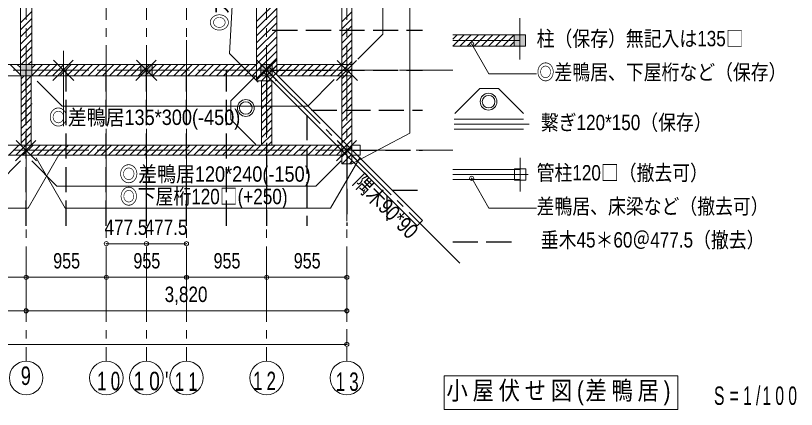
# Model space of a CAD drawing. Units: millimetres at full size, sheet at 1:100. Extents: x -20206 to -461, y -13906 to 13689.
# Drawn here: x -10177 to -877, y -13906 to -9210 of the extents above; entities that cross this region are included whole.
import ezdxf
from ezdxf.enums import TextEntityAlignment as Align

# ---------------------------------------------------------------- set-up
doc = ezdxf.new("R2010")
doc.units = ezdxf.units.MM
doc.header["$LTSCALE"] = 100
doc.header["$PDMODE"] = 32
doc.header["$PDSIZE"] = 50
for name, pattern in [('CHAIN2', [12, 9, -1, 1, -1]), ('DASHED1', [1.8, 1.2, -0.6]), ('DASHED3', [4, 3, -1])]:
    doc.linetypes.add(name, pattern=pattern)
for name, color, linetype, lineweight in [('1-0_通り心', 253, 'CHAIN2', 9), ('1-1_構造・躯体', 7, 'Continuous', 18), ('1-3_仕上げ', 3, 'DASHED3', 25), ('1-4_見え掛り', 5, 'Continuous', 15), ('1-B_予備', 4, 'Continuous', 9), ('1-C_ハッチ', 253, 'Continuous', 9), ('1-D_寸法', 4, 'Continuous', 9), ('1-E_文字', 3, 'Continuous', 9), ('1-F_補助線', 3, 'Continuous', 9)]:
    doc.layers.add(name, color=color, linetype=linetype, lineweight=lineweight)
doc.styles.add('ＭＳ Ｐゴシック', font='')
doc.styles.get('ＭＳ Ｐゴシック').set_extended_font_data('MS PGothic')

# ---------------------------------------------------------------- blocks, each defined once
blk = doc.blocks.new('9')
at = {"layer": '1-E_文字', "color": 4}
blk.add_circle((1.4, 43.1), 200, dxfattribs=at)
at = {"layer": '1-E_文字', "style": 'ＭＳ Ｐゴシック', "width": 0.75}
blk.add_text('9', height=219.9, dxfattribs=at).set_placement((-62.6, -106.9), align=Align.BOTTOM_LEFT)
blk = doc.blocks.new('10')
at = {"layer": '1-E_文字', "color": 4}
blk.add_circle((-6.1, 43.1), 200, dxfattribs=at)
at = {"layer": '1-E_文字', "insert": (-115.1, -106.9), "char_height": 219.9, "attachment_point": 7, "style": 'ＭＳ Ｐゴシック'}
blk.add_mtext('\\T1.44;\\W0.7;10', dxfattribs=at)
blk = doc.blocks.new("10'")
at = {"layer": '1-E_文字', "color": 4}
blk.add_circle((1.3, 7.4), 200, dxfattribs=at)
at = {"layer": '1-E_文字', "insert": (-152.7, -142.6), "char_height": 219.9, "attachment_point": 7, "style": 'ＭＳ Ｐゴシック'}
blk.add_mtext("\\T1.46;\\W0.8;10'", dxfattribs=at)
blk = doc.blocks.new('11s')
at = {"layer": '1-F_補助線', "color": 4}
blk.add_circle((2.9, 154.1), 200, dxfattribs=at)
at = {"layer": '1-F_補助線', "insert": (-137.5, 0), "char_height": 219.9, "attachment_point": 7, "style": 'ＭＳ Ｐゴシック'}
blk.add_mtext('\\T1.44;\\W0.7;11', dxfattribs=at)
blk = doc.blocks.new('12')
at = {"layer": '1-E_文字', "color": 4}
blk.add_circle((7.3, 42.1), 200, dxfattribs=at)
at = {"layer": '1-E_文字', "insert": (-155.3, -104), "char_height": 219.9, "attachment_point": 7, "style": 'ＭＳ Ｐゴシック'}
blk.add_mtext('\\T1.44;\\W0.7;12', dxfattribs=at)
blk = doc.blocks.new('13')
at = {"layer": '1-E_文字', "color": 4}
blk.add_circle((-0.2, 45.1), 200, dxfattribs=at)
at = {"layer": '1-E_文字', "insert": (-132.8, -113.1), "char_height": 219.9, "attachment_point": 7, "style": 'ＭＳ Ｐゴシック'}
blk.add_mtext('\\T1.44;\\W0.7;13', dxfattribs=at)

msp = doc.modelspace()

# ---------------------------------------------------------------- linework, layer by layer
at = {"layer": '1-0_通り心'}
for p, q in [((-10051.7, -1161.4), (-10051.7, -13330)), ((-9096.7, -1161.4), (-9096.7, -13330)), ((-8619.2, -1161.4), (-8619.2, -13330)), ((-8141.7, -1161.4), (-8141.7, -13330)), ((-7186.7, -1161.4), (-7186.7, -13330)), ((-6231.7, -1161.4), (-6231.7, -13330)), ((-4170.9, -9734.2), (-4170.9, -9240.6)), ((-4170.9, -9734.2), (-4170.9, -9240.6)), ((-9608, -10528.7), (-9608, -9560.7)), ((-8141.7, -9502.3), (-8141.7, -10495.3)), ((-4970.9, -9505.5), (-4170.9, -9505.5)), ((-4970.9, -9505.5), (-4170.9, -9505.5)), ((-19806.3, -9860.5), (-4970.9, -9860.5)), ((-7186.7, -9860.5), (-4884.4, -12162.8)), ((-4059.2, -10505.5), (-4954.2, -10505.5)), ((-19806.3, -10815.5), (-4970.9, -10815.5)), ((-4167.9, -10905.5), (-4167.9, -11305.5)), ((-4970.9, -11105.5), (-3970.9, -11105.5))]:
    msp.add_line(p, q, dxfattribs=at)
at = {"layer": '1-1_構造・躯体', "color": 6, "lineweight": 20}
for p, q in [((-7254.2, -9929.3), (-7254.2, -9793)), ((-7119.2, -9793), (-7254.2, -9793)), ((-7119.2, -9794.3), (-7254.2, -9794.3)), ((-7119.2, -9929.3), (-7119.2, -9793)), ((-7254.2, -9928), (-7119.2, -9928)), ((-7254.2, -9929.3), (-7119.2, -9929.3)), ((-4235.4, -11038), (-4235.4, -11173)), ((-4100.4, -11038), (-4235.4, -11038))]:
    msp.add_line(p, q, dxfattribs=at)
at = {"layer": '1-1_構造・躯体'}
msp.add_lwpolyline([(-4103.4, -9438), (-4238.4, -9438), (-4238.4, -9573), (-4103.4, -9573)], close=True, dxfattribs=at)
at = {"layer": '1-1_構造・躯体', "color": 6, "lineweight": 20}
for points in [[(-10119.9, -9929.3), (-9984.9, -9929.3), (-9984.9, -9794.3), (-10119.9, -9794.3)], [(-8686.7, -9928), (-8551.7, -9928), (-8551.7, -9793), (-8686.7, -9793)], [(-8686.1, -9929.3), (-8551.1, -9929.3), (-8551.1, -9794.3), (-8686.1, -9794.3)]]:
    msp.add_lwpolyline(points, close=True, dxfattribs=at)
msp.add_lwpolyline([(-4235.4, -11173), (-4100.4, -11173), (-4100.4, -11038)], dxfattribs=at)
at = {"layer": '1-3_仕上げ'}
for p, q in [((-7119.9, -9383), (-5331.7, -9383)), ((-10051.7, -11715.5), (-10051.7, -9860.5)), ((-9574.2, -11715.5), (-9574.2, -9860.5)), ((-9096.7, -11715.5), (-9096.7, -9860.5)), ((-8619.2, -11715.5), (-8619.2, -9860.5)), ((-8141.7, -11715.5), (-8141.7, -9860.5)), ((-7664.2, -11715.5), (-7664.2, -9860.5)), ((-7186.7, -9927.3), (-7186.7, -11715.5)), ((-7119.9, -9860.5), (-5331.7, -9860.5)), ((-6709.2, -10396.3), (-6709.2, -11715.5)), ((-6650.9, -10338), (-5331.7, -10338)), ((-6231.7, -10875.5), (-6231.7, -11715.5)), ((-6171.7, -10815.5), (-5331.7, -10815.5)), ((-5690.6, -11293), (-5331.7, -11293)), ((-5754.2, -11356.6), (-5754.2, -11715.5)), ((-4970.9, -11905.5), (-4170.9, -11905.5))]:
    msp.add_line(p, q, dxfattribs=at)
at = {"layer": '1-4_見え掛り'}
for p, q in [((-6291.7, -3015.5), (-6291.7, -10975.5)), ((-6171.7, -3015.5), (-6171.7, -10975.5)), ((-7306.7, -3115.5), (-7306.7, -9986.8)), ((-7066.7, -3115.5), (-7066.7, -9916.8)), ((-10119.2, -9793), (-10119.2, -6144.1)), ((-9984.2, -9793), (-9984.2, -6144.1)), ((-4970.9, -9438), (-4170.9, -9438)), ((-4970.9, -9573), (-4170.9, -9573)), ((-13804.2, -9793), (-10119.2, -9793)), ((-7306.7, -9793), (-9991.7, -9793)), ((-6164.2, -9793), (-7066.7, -9793)), ((-13804.2, -9928), (-10119.2, -9928)), ((-10111.7, -9929.3), (-10111.7, -10755.5)), ((-7306.7, -9928), (-9991.7, -9928)), ((-9991.7, -9929.3), (-9991.7, -10755.5)), ((-7228.8, -9882.1), (-6171.7, -10939.1)), ((-6164.2, -9928), (-7055.6, -9928)), ((-7124, -9986.8), (-7311.7, -9986.8)), ((-7246.7, -9986.8), (-7246.7, -10755.5)), ((-7126.7, -9986.8), (-7126.7, -10755.5)), ((-4128.1, -10445.5), (-4954.2, -10445.5)), ((-4128.1, -10565.5), (-4954.2, -10565.5)), ((-6291.7, -10755.5), (-17631.7, -10755.5)), ((-6071.7, -10755.5), (-6171.7, -10755.5)), ((-6071.7, -10755.5), (-6071.7, -10875.5)), ((-6291.7, -10875.5), (-17631.7, -10875.5)), ((-7066.7, -10875.5), (-7306.7, -10875.5)), ((-6071.7, -10875.5), (-6171.7, -10875.5)), ((-6171.7, -10939.1), (-5395.4, -11715.5)), ((-6171.7, -10975.5), (-6291.7, -10975.5)), ((-4970.9, -11045.5), (-4170.9, -11045.5)), ((-4970.9, -11165.5), (-4170.9, -11165.5))]:
    msp.add_line(p, q, dxfattribs=at)
at = {"layer": '1-4_見え掛り', "linetype": 'DASHED1'}
msp.add_line((-9984.2, -10266.7), (-9984.2, -10257), dxfattribs=at)
at = {"layer": '1-4_見え掛り'}
msp.add_lwpolyline([(-7165.1, -9818.4), (-5331.7, -11651.8), (-5395.4, -11715.5)], dxfattribs=at)
at = {"layer": '1-B_予備'}
for p, q in [((-5804.2, -9433), (-5804.2, -6504.1)), ((-6100.5, -9729.2), (-5804.2, -9433)), ((-7314.2, -9928), (-7614.2, -10228)), ((-9920.5, -9991.7), (-9624.2, -10288)), ((-6381.1, -9973.6), (-6695.4, -10288)), ((-4946.7, -10378), (-4646.7, -10078)), ((-7614.2, -10228), (-7614.2, -10448)), ((-9624.2, -10288), (-6695.4, -10288)), ((-7314.2, -10748), (-7614.2, -10448)), ((-9661.2, -10868.9), (-10028.7, -11505.5)), ((-10119.2, -10943), (-10419.2, -11243)), ((-9984.2, -10943), (-9684.2, -11243)), ((-9984.2, -10943), (-9684.2, -11243)), ((-9585.3, -11505.5), (-9932.3, -10904.4)), ((-6299.2, -10943), (-6599.2, -11243)), ((-6299.2, -10943), (-6599.2, -11243)), ((-6074.1, -10897.9), (-6424.9, -11505.5)), ((-6599.2, -11243), (-9684.2, -11243)), ((-6599.2, -11243), (-9684.2, -11243)), ((-13379.9, -11505.5), (-10028.7, -11505.5)), ((-9585.3, -11505.5), (-6424.9, -11505.5))]:
    msp.add_line(p, q, dxfattribs=at)
at = {"layer": '1-B_予備', "color": 3, "lineweight": 25}
for p, q in [((-9733, -9984.1), (-9491.2, -9742.3)), ((-9483, -9984.1), (-9724.8, -9742.3)), ((-8744.2, -9984.1), (-8502.4, -9742.3)), ((-8494.2, -9984.1), (-8736.1, -9742.3)), ((-7311.7, -9984.1), (-7069.9, -9742.3)), ((-7061.7, -9984.1), (-7303.6, -9742.3)), ((-6356.7, -9985.5), (-6114.9, -9743.6)), ((-6106.7, -9985.5), (-6348.6, -9743.6)), ((-10176.7, -10940.5), (-9934.9, -10698.6)), ((-9926.7, -10940.5), (-10168.6, -10698.6)), ((-6356.7, -10940.5), (-6114.9, -10698.6)), ((-6106.7, -10940.5), (-6348.6, -10698.6))]:
    msp.add_line(p, q, dxfattribs=at)
at = {"layer": '1-B_予備'}
for points in [[(-7288.8, -10004.6), (-7630.1, -9663.2), (-7430.7, -6101.8)], [(-6171.7, -10975.5), (-5480.4, -10611.7), (-5480.4, -6651.4)], [(-4126.7, -10378), (-4426.7, -10078), (-4646.7, -10078)]]:
    msp.add_lwpolyline(points, dxfattribs=at)
at = {"layer": '1-B_予備', "color": 8}
for points in [[(-4238.4, -9576.7), (-4103.4, -9576.7), (-4238.4, -9441.7), (-4103.4, -9441.7)], [(-9984.9, -9794.3), (-10119.9, -9794.3), (-9984.9, -9929.3), (-10119.9, -9929.3)], [(-8551.7, -9793), (-8686.7, -9793), (-8551.7, -9928), (-8686.7, -9928)], [(-8551.1, -9794.3), (-8686.1, -9794.3), (-8551.1, -9929.3), (-8686.1, -9929.3)], [(-7119.2, -9793), (-7254.2, -9793), (-7119.2, -9928), (-7254.2, -9928)], [(-7119.2, -9793), (-7254.2, -9793), (-7119.2, -9928), (-7254.2, -9928)], [(-7119.2, -9794.3), (-7254.2, -9794.3), (-7119.2, -9929.3), (-7254.2, -9929.3)]]:
    msp.add_solid(points, dxfattribs=at)
at = {"layer": '1-C_ハッチ'}
for p, q in [((-7306.7, -9280.2), (-7066.7, -9040.2)), ((-10120.6, -9294.2), (-9985.6, -9159.2)), ((-7306.7, -9365.1), (-7066.7, -9125.1)), ((-6291.7, -9283.5), (-6171.7, -9163.5)), ((-10120.6, -9379.1), (-9985.6, -9244.1)), ((-7306.7, -9449.9), (-7066.7, -9209.9)), ((-7306.7, -9534.8), (-7066.7, -9294.8)), ((-6291.7, -9368.3), (-6171.7, -9248.3)), ((-10120.6, -9463.9), (-9985.6, -9328.9)), ((-7306.7, -9619.7), (-7066.7, -9379.7)), ((-6291.7, -9453.2), (-6171.7, -9333.2)), ((-10120.6, -9548.8), (-9985.6, -9413.8)), ((-7306.7, -9704.5), (-7066.7, -9464.5)), ((-6291.7, -9538), (-6171.7, -9418)), ((-4970.9, -9490), (-4918.9, -9438)), ((-4969, -9573), (-4834, -9438)), ((-4884.2, -9573), (-4749.2, -9438)), ((-4799.3, -9573), (-4664.3, -9438)), ((-4714.5, -9573), (-4579.5, -9438)), ((-4629.6, -9573), (-4494.6, -9438)), ((-4544.7, -9573), (-4409.7, -9438)), ((-4459.9, -9573), (-4324.9, -9438)), ((-4375, -9573), (-4240, -9438)), ((-10120.6, -9633.6), (-9985.6, -9498.6)), ((-7306.7, -9789.4), (-7066.7, -9549.4)), ((-6291.7, -9622.9), (-6171.7, -9502.9)), ((-4290.2, -9573), (-4238.4, -9521.1)), ((-10120.6, -9718.5), (-9985.6, -9583.5)), ((-10111.6, -9794.3), (-9985.6, -9668.3)), ((-7306.7, -9874.2), (-7066.7, -9634.2)), ((-6291.7, -9707.7), (-6171.7, -9587.7)), ((-10026.7, -9794.3), (-9985.6, -9753.2)), ((-7306.7, -9959.1), (-7066.7, -9719.1)), ((-6291.7, -9792.6), (-6171.7, -9672.6)), ((-6291.7, -9877.4), (-6171.7, -9757.4)), ((-10116.5, -9918.9), (-10242.5, -9793)), ((-10116.5, -9834.1), (-10157.6, -9793)), ((-9984.9, -9922), (-9855.9, -9793)), ((-9984.9, -9837.1), (-9940.8, -9793)), ((-9906.1, -9928), (-9771.1, -9793)), ((-9821.2, -9928), (-9686.2, -9793)), ((-9736.4, -9928), (-9601.4, -9793)), ((-9651.5, -9928), (-9516.5, -9793)), ((-9566.7, -9928), (-9431.7, -9793)), ((-9481.8, -9928), (-9346.8, -9793)), ((-9396.9, -9928), (-9261.9, -9793)), ((-9312.1, -9928), (-9177.1, -9793)), ((-9227.2, -9928), (-9092.2, -9793)), ((-9142.4, -9928), (-9007.4, -9793)), ((-9057.5, -9928), (-8922.5, -9793)), ((-8972.7, -9928), (-8837.7, -9793)), ((-8887.8, -9928), (-8752.8, -9793)), ((-8803, -9928), (-8668, -9793)), ((-8718.1, -9928), (-8583.1, -9793)), ((-8633.3, -9928), (-8498.3, -9793)), ((-8548.4, -9928), (-8413.4, -9793)), ((-8463.6, -9928), (-8328.6, -9793)), ((-8378.7, -9928), (-8243.7, -9793)), ((-8293.9, -9928), (-8158.9, -9793)), ((-8209, -9928), (-8074, -9793)), ((-8124.2, -9928), (-7989.2, -9793)), ((-8039.3, -9928), (-7904.3, -9793)), ((-7954.5, -9928), (-7819.5, -9793)), ((-7869.6, -9928), (-7734.6, -9793)), ((-7784.7, -9928), (-7649.7, -9793)), ((-7699.9, -9928), (-7564.9, -9793)), ((-7615, -9928), (-7480, -9793)), ((-7530.2, -9928), (-7395.2, -9793)), ((-7445.3, -9928), (-7310.3, -9793)), ((-7360.5, -9928), (-7225.5, -9793)), ((-7275.6, -9928), (-7140.6, -9793)), ((-7249.6, -9986.8), (-7066.7, -9803.9)), ((-7190.8, -9928), (-7055.8, -9793)), ((-7105.9, -9928), (-6970.9, -9793)), ((-7021.1, -9928), (-6886.1, -9793)), ((-6936.2, -9928), (-6801.2, -9793)), ((-6851.4, -9928), (-6716.4, -9793)), ((-6766.5, -9928), (-6631.5, -9793)), ((-6681.7, -9928), (-6546.7, -9793)), ((-6596.8, -9928), (-6461.8, -9793)), ((-6512, -9928), (-6377, -9793)), ((-6427.1, -9928), (-6292.1, -9793)), ((-6291.7, -9962.3), (-6171.7, -9842.3)), ((-10111.7, -10048.8), (-9992.3, -9929.3)), ((-10111.7, -9963.9), (-10077.1, -9929.3)), ((-7164.8, -9986.8), (-7066.7, -9888.8)), ((-6342.2, -9928), (-6291.7, -9877.4)), ((-6291.7, -10047.2), (-6171.7, -9927.2)), ((-10111.7, -10133.6), (-9991.7, -10013.6)), ((-7246.7, -10068.8), (-7164.8, -9986.8)), ((-7246.7, -10153.6), (-7126.7, -10033.6)), ((-7079.9, -9986.8), (-7066.7, -9973.6)), ((-6291.7, -10132), (-6171.7, -10012)), ((-10111.7, -10218.5), (-9991.7, -10098.5)), ((-7246.7, -10238.5), (-7126.7, -10118.5)), ((-6291.7, -10216.9), (-6171.7, -10096.9)), ((-10111.7, -10303.3), (-9991.7, -10183.3)), ((-7246.7, -10323.3), (-7126.7, -10203.3)), ((-6291.7, -10301.7), (-6171.7, -10181.7)), ((-10111.7, -10388.2), (-9991.7, -10268.2)), ((-7246.7, -10408.2), (-7126.7, -10288.2)), ((-6291.7, -10386.6), (-6171.7, -10266.6)), ((-10111.7, -10473), (-9991.7, -10353)), ((-7246.7, -10493), (-7126.7, -10373)), ((-6291.7, -10471.4), (-6171.7, -10351.4)), ((-10111.7, -10557.9), (-9991.7, -10437.9)), ((-7246.7, -10577.9), (-7126.7, -10457.9)), ((-6291.7, -10556.3), (-6171.7, -10436.3)), ((-10111.7, -10642.7), (-9991.7, -10522.7)), ((-7246.7, -10662.7), (-7126.7, -10542.7)), ((-6291.7, -10641.1), (-6171.7, -10521.1)), ((-10111.7, -10727.6), (-9991.7, -10607.6)), ((-10054.7, -10755.5), (-9991.7, -10692.5)), ((-7246.7, -10747.6), (-7126.7, -10627.6)), ((-6291.7, -10726), (-6171.7, -10606)), ((-6291.7, -10810.8), (-6171.7, -10690.8)), ((-10259.6, -10875.5), (-10139.6, -10755.5)), ((-10174.7, -10875.5), (-10054.7, -10755.5)), ((-10089.9, -10875.5), (-9969.9, -10755.5)), ((-10005, -10875.5), (-9885, -10755.5)), ((-9920.2, -10875.5), (-9800.2, -10755.5)), ((-9835.3, -10875.5), (-9715.3, -10755.5)), ((-9750.5, -10875.5), (-9630.5, -10755.5)), ((-9665.6, -10875.5), (-9545.6, -10755.5)), ((-9580.8, -10875.5), (-9460.8, -10755.5)), ((-9495.9, -10875.5), (-9375.9, -10755.5)), ((-9411.1, -10875.5), (-9291.1, -10755.5)), ((-9326.2, -10875.5), (-9206.2, -10755.5)), ((-9241.4, -10875.5), (-9121.4, -10755.5)), ((-9156.5, -10875.5), (-9036.5, -10755.5)), ((-9071.7, -10875.5), (-8951.7, -10755.5)), ((-8986.8, -10875.5), (-8866.8, -10755.5)), ((-8902, -10875.5), (-8782, -10755.5)), ((-8817.1, -10875.5), (-8697.1, -10755.5)), ((-8732.2, -10875.5), (-8612.2, -10755.5)), ((-8647.4, -10875.5), (-8527.4, -10755.5)), ((-8562.5, -10875.5), (-8442.5, -10755.5)), ((-8477.7, -10875.5), (-8357.7, -10755.5)), ((-8392.8, -10875.5), (-8272.8, -10755.5)), ((-8308, -10875.5), (-8188, -10755.5)), ((-8223.1, -10875.5), (-8103.1, -10755.5)), ((-8138.3, -10875.5), (-8018.3, -10755.5)), ((-8053.4, -10875.5), (-7933.4, -10755.5)), ((-7968.6, -10875.5), (-7848.6, -10755.5)), ((-7883.7, -10875.5), (-7763.7, -10755.5)), ((-7798.9, -10875.5), (-7678.9, -10755.5)), ((-7714, -10875.5), (-7594, -10755.5)), ((-7629.2, -10875.5), (-7509.2, -10755.5)), ((-7544.3, -10875.5), (-7424.3, -10755.5)), ((-7459.5, -10875.5), (-7339.5, -10755.5)), ((-7374.6, -10875.5), (-7254.6, -10755.5)), ((-7289.7, -10875.5), (-7169.7, -10755.5)), ((-7204.9, -10875.5), (-7084.9, -10755.5)), ((-7169.7, -10755.5), (-7126.7, -10712.4)), ((-7120, -10875.5), (-7000, -10755.5)), ((-7035.2, -10875.5), (-6915.2, -10755.5)), ((-6950.3, -10875.5), (-6830.3, -10755.5)), ((-6865.5, -10875.5), (-6745.5, -10755.5)), ((-6780.6, -10875.5), (-6660.6, -10755.5)), ((-6695.8, -10875.5), (-6575.8, -10755.5)), ((-6610.9, -10875.5), (-6490.9, -10755.5)), ((-6526.1, -10875.5), (-6406.1, -10755.5)), ((-6441.2, -10875.5), (-6321.2, -10755.5)), ((-6291.7, -10895.7), (-6171.7, -10775.7)), ((-6356.4, -10875.5), (-6291.7, -10810.8)), ((-6286.7, -10975.5), (-6171.7, -10860.5)), ((-6201.8, -10975.5), (-6171.7, -10945.4))]:
    msp.add_line(p, q, dxfattribs=at)
at = {"layer": '1-D_寸法'}
for p, q in [((-9096.7, -11930), (-8619.2, -11930)), ((-8619.2, -11930), (-8141.7, -11930)), ((-10051.7, -12330), (-10051.7, -12082)), ((-9096.7, -12330), (-9096.7, -12082)), ((-8141.7, -12330), (-8141.7, -12082)), ((-7186.7, -12330), (-7186.7, -12082)), ((-6231.7, -12330), (-6231.7, -12082)), ((-11006.7, -12330), (-10051.7, -12330)), ((-10051.7, -12330), (-9096.7, -12330)), ((-9096.7, -12330), (-8141.7, -12330)), ((-8141.7, -12330), (-7186.7, -12330)), ((-7186.7, -12330), (-6231.7, -12330)), ((-13871.7, -12730), (-10051.7, -12730)), ((-10051.7, -12730), (-6231.7, -12730)), ((-6231.7, -13130), (-6231.7, -12948)), ((-17691.7, -13130), (-6231.7, -13130))]:
    msp.add_line(p, q, dxfattribs=at)
for p in [(-9096.7, -11930), (-8619.2, -11930), (-8141.7, -11930), (-10051.7, -12330), (-9096.7, -12330), (-8141.7, -12330), (-7186.7, -12330), (-6231.7, -12330), (-10051.7, -12730), (-6231.7, -12730), (-6231.7, -13130)]:
    msp.add_point(p, dxfattribs=at)
at = {"layer": '1-E_文字', "color": 4}
for p, q in [((-4744.2, -9549.6), (-4538.7, -9905.5)), ((-3970.9, -9905.5), (-4538.7, -9905.5)), ((-4744.2, -11149.6), (-4538.7, -11505.5)), ((-3970.9, -11505.5), (-4538.7, -11505.5))]:
    msp.add_line(p, q, dxfattribs=at)
msp.add_lwpolyline([(-5070.9, -13505.5), (-5070.9, -13905.5), (-2289.1, -13905.5), (-2289.1, -13505.5)], close=True, dxfattribs=at)
for centre, radius in [((-4543.5, -10235.9), 100), ((-7435.4, -10311), 100), ((-4543.5, -10235.9), 75), ((-7435.4, -10311), 75)]:
    msp.add_circle(centre, radius, dxfattribs=at)
for p in [(-4744.2, -9549.6), (-4744.2, -11149.6)]:
    msp.add_point(p, dxfattribs=at)

# ---------------------------------------------------------------- block references
at = {"layer": '1-F_補助線'}
for name, p in [('9', (-10053.1, -13573.1)), ('10', (-9090.6, -13573.1)), ("10'", (-8620.6, -13537.4)), ('11s', (-8144.6, -13684.1)), ('12', (-7194, -13572.1)), ('13', (-6231.5, -13575.1))]:
    msp.add_blockref(name, p, dxfattribs=at)

# ---------------------------------------------------------------- texts
at = {"layer": '1-D_寸法', "color": 3, "style": 'ＭＳ Ｐゴシック'}
for s, width, p in [('477.5', 0.85, (-9118, -11880)), ('477.5', 0.85, (-8640.5, -11880)), ('955', 0.8, (-9729.2, -12280)), ('955', 0.8, (-8774.2, -12280)), ('955', 0.8, (-7819.2, -12280)), ('955', 0.8, (-6864.2, -12280)), ('3,820', 0.85, (-8401.7, -12680))]:
    msp.add_text(s, height=183.3, dxfattribs=dict(at, width=width)).set_placement(p, align=Align.BOTTOM_LEFT)
at = {"layer": '1-E_文字', "style": 'ＭＳ Ｐゴシック', "width": 0.85}
for s, rotation, p in [('◎太鼓梁300φ(+300～500)', 90, (-7600.3, -9397.4)), ('隅木90*90', 315, (-6210.2, -11248.2))]:
    msp.add_text(s, height=183.3, rotation=rotation, dxfattribs=at).set_placement(p, align=Align.BOTTOM_LEFT)
at = {"layer": '1-E_文字', "style": 'ＭＳ Ｐゴシック'}
for s, width, p in [('柱（保存）無記入は135□', 0.85, (-3970.9, -9630.5)), ('◎差鴨居、下屋桁など（保存）', 0.85, (-3970.9, -10030.5)), ('◎差鴨居135*300(-450) ', 0.9, (-9780.7, -10569)), ('繋ぎ120*150（保存）', 0.85, (-3920.9, -10630.5)), ('管柱120□（撤去可）', 0.85, (-3970.9, -11230.5)), ('◎差鴨居120*240(-150) ', 0.9, (-8941.9, -11245.4)), ('◎下屋桁120□(+250)', 0.85, (-8935.4, -11513.3)), ('差鴨居、床梁など（撤去可）', 0.85, (-3970.9, -11630.5)), ('垂木45＊60＠477.5（撤去）', 0.85, (-3920.9, -12030.5))]:
    msp.add_text(s, height=183.3, dxfattribs=dict(at, width=width)).set_placement(p, align=Align.BOTTOM_LEFT)
at = {"layer": '1-E_文字', "char_height": 219.9, "attachment_point": 7, "style": 'ＭＳ Ｐゴシック'}
for s, insert in [('\\T1.22;\\W0.85;小屋伏せ図(差鴨居)', (-5045.9, -13855.5)), ('\\T1.48;\\W0.65;S=1/100', (-1858.6, -13855.2))]:
    msp.add_mtext(s, dxfattribs=dict(at, insert=insert))

doc.saveas('drawing.dxf')
